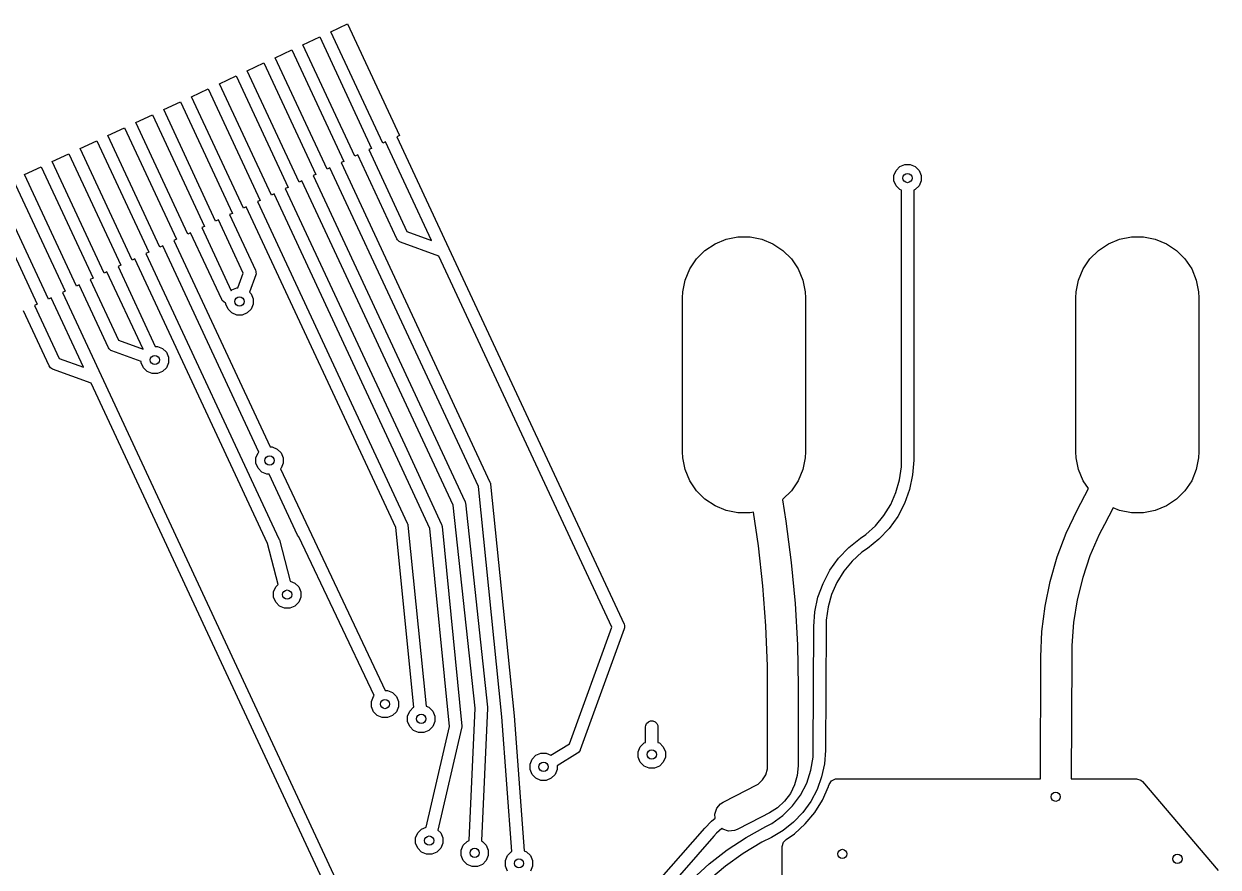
# Model space of a CAD drawing. Extents: x 113.2 to 165.8, y -133 to -81.9.
# Drawn here: x 144.24 to 163.66, y -105.28 to -91.57 of the extents above; entities that cross this region are included whole.
import ezdxf

# ---------------------------------------------------------------- set-up
doc = ezdxf.new("R2010")
doc.units = 0
doc.layers.add('BLACK', color=7, linetype='CONTINUOUS')

msp = doc.modelspace()

# ---------------------------------------------------------------- linework, layer by layer
at = {"layer": 'BLACK', "linetype": 'CONTINUOUS'}
for p, q in [((149.229638, -91.696972), (149.50153, -91.570186)), ((149.50153, -91.570186), (150.346766, -93.382802)), ((148.776484, -91.908281), (149.048376, -91.781495)), ((149.048376, -91.781495), (149.893612, -93.594111)), ((150.074874, -93.509588), (149.229638, -91.696972)), ((148.32333, -92.119591), (148.595222, -91.992805)), ((148.595222, -91.992805), (149.440458, -93.805421)), ((149.62172, -93.720897), (148.776484, -91.908281)), ((147.870176, -92.3309), (148.142068, -92.204114)), ((148.142068, -92.204114), (148.987304, -94.01673)), ((149.168566, -93.932207), (148.32333, -92.119591)), ((147.417023, -92.542208), (147.688915, -92.415422)), ((147.688915, -92.415422), (148.534151, -94.228038)), ((148.715412, -94.143516), (147.870176, -92.3309)), ((146.963868, -92.753518), (147.23576, -92.626732)), ((147.23576, -92.626732), (148.080996, -94.439348)), ((148.262259, -94.354824), (147.417023, -92.542208)), ((146.510714, -92.964827), (146.782606, -92.838041)), ((146.782606, -92.838041), (147.627842, -94.650657)), ((147.809104, -94.566134), (146.963868, -92.753518)), ((147.35595, -94.777443), (146.510714, -92.964827)), ((146.05756, -93.176136), (146.329452, -93.04935)), ((146.902796, -94.988752), (146.05756, -93.176136)), ((146.329452, -93.04935), (147.174688, -94.861966)), ((145.604406, -93.387445), (145.876298, -93.260659)), ((146.449642, -95.200061), (145.604406, -93.387445)), ((145.876298, -93.260659), (146.721534, -95.073275)), ((150.346766, -93.382802), (150.301449, -93.403933)), ((150.301449, -93.403933), (151.150219, -95.224132)), ((145.151253, -93.598754), (145.423145, -93.471968)), ((145.996489, -95.41137), (145.151253, -93.598754)), ((145.423145, -93.471968), (146.268381, -95.284584)), ((149.893612, -93.594111), (149.848299, -93.61524)), ((149.848299, -93.61524), (150.468258, -94.944754)), ((150.120187, -93.488457), (150.074874, -93.509588)), ((150.866931, -95.089858), (150.120187, -93.488457)), ((144.698099, -93.810064), (144.969991, -93.683278)), ((145.543335, -95.62268), (144.698099, -93.810064)), ((144.969991, -93.683278), (145.815227, -95.495894)), ((149.440458, -93.805421), (149.395143, -93.826551)), ((149.667037, -93.699765), (149.62172, -93.720897)), ((150.304502, -95.066818), (149.667037, -93.699765)), ((144.244945, -94.021373), (144.516837, -93.894587)), ((144.516837, -93.894587), (145.362073, -95.707203)), ((149.213881, -93.911075), (149.168566, -93.932207)), ((151.629192, -99.090722), (149.213881, -93.911075)), ((149.395143, -93.826551), (151.8176, -99.021522)), ((158.389323, -94.033008), (158.422919, -93.9519)), ((158.422919, -93.9519), (158.484997, -93.889822)), ((158.484997, -93.889822), (158.566105, -93.856226)), ((158.566105, -93.856226), (158.653895, -93.856226)), ((158.653895, -93.856226), (158.735003, -93.889822)), ((158.735003, -93.889822), (158.797081, -93.9519)), ((158.797081, -93.9519), (158.830677, -94.033008)), ((144.063682, -94.105896), (144.908918, -95.918512)), ((145.090181, -95.833989), (144.244945, -94.021373)), ((148.760728, -94.122384), (148.715412, -94.143516)), ((151.220613, -99.397633), (148.760728, -94.122384)), ((148.987304, -94.01673), (148.94199, -94.03786)), ((148.94199, -94.03786), (151.408863, -99.328095)), ((158.389323, -94.120798), (158.389323, -94.033008)), ((158.422919, -94.201906), (158.389323, -94.120798)), ((158.484997, -94.263984), (158.422919, -94.201906)), ((158.797081, -94.201906), (158.735003, -94.263984)), ((158.830677, -94.120798), (158.797081, -94.201906)), ((158.830677, -94.033008), (158.830677, -94.120798)), ((143.610529, -94.317205), (144.455765, -96.129821)), ((144.637026, -96.045298), (143.79179, -94.232682)), ((148.307576, -94.333692), (148.262259, -94.354824)), ((150.250923, -98.501211), (148.307576, -94.333692)), ((148.534151, -94.228038), (148.488838, -94.249167)), ((148.488838, -94.249167), (150.432194, -98.416705)), ((158.51, -94.27434), (158.484997, -94.263984)), ((158.51, -98.66423), (158.51, -94.27434)), ((158.735003, -94.263984), (158.71, -94.27434)), ((158.71, -94.27434), (158.71, -98.664232)), ((147.854417, -94.545003), (147.809104, -94.566134)), ((150.285082, -99.757573), (147.854417, -94.545003)), ((148.080996, -94.439348), (148.035679, -94.460479)), ((148.035679, -94.460479), (150.473505, -99.688405)), ((147.401267, -94.756311), (147.35595, -94.777443)), ((147.805691, -95.623602), (147.401267, -94.756311)), ((147.627842, -94.650657), (147.582529, -94.671786)), ((147.582529, -94.671786), (148.004459, -95.57662)), ((146.948111, -94.96762), (146.902796, -94.988752)), ((147.454566, -96.053712), (146.948111, -94.96762)), ((147.174688, -94.861966), (147.129373, -94.883096)), ((147.129373, -94.883096), (147.607663, -95.90879)), ((150.468258, -94.944754), (150.866931, -95.089858)), ((146.494955, -95.17893), (146.449642, -95.200061)), ((148.058607, -98.532204), (146.494955, -95.17893)), ((146.721534, -95.073275), (146.676217, -95.094406)), ((146.676217, -95.094406), (148.240538, -98.449116)), ((150.314488, -95.083687), (150.304502, -95.066818)), ((150.328244, -95.096291), (150.314488, -95.083687)), ((150.343256, -95.110048), (150.328244, -95.096291)), ((150.360931, -95.118525), (150.343256, -95.110048)), ((150.986465, -95.346199), (150.360931, -95.118525)), ((155.315607, -95.253893), (155.478603, -95.144982)), ((155.478603, -95.144982), (155.659715, -95.069963)), ((155.659715, -95.069963), (155.851983, -95.031718)), ((155.851983, -95.031718), (156.048017, -95.031718)), ((156.048017, -95.031718), (156.240285, -95.069963)), ((156.240285, -95.069963), (156.421397, -95.144982)), ((156.421397, -95.144982), (156.584393, -95.253893)), ((161.715607, -95.253893), (161.878603, -95.144982)), ((161.878603, -95.144982), (162.059715, -95.069963)), ((162.059715, -95.069963), (162.251983, -95.031718)), ((162.251983, -95.031718), (162.448017, -95.031718)), ((162.448017, -95.031718), (162.640285, -95.069963)), ((162.640285, -95.069963), (162.821397, -95.144982)), ((162.821397, -95.144982), (162.984393, -95.253893)), ((146.268381, -95.284584), (146.223066, -95.305714)), ((146.223066, -95.305714), (148.386182, -99.944534)), ((153.799905, -101.379633), (150.986465, -95.346199)), ((151.150219, -95.224132), (151.150222, -95.224136)), ((151.150222, -95.224136), (153.998673, -101.332649)), ((155.17699, -95.39251), (155.315607, -95.253893)), ((156.584393, -95.253893), (156.72301, -95.39251)), ((161.57699, -95.39251), (161.715607, -95.253893)), ((162.984393, -95.253893), (163.12301, -95.39251)), ((145.815227, -95.495894), (145.769911, -95.517025)), ((145.769911, -95.517025), (146.374889, -96.81441)), ((146.041804, -95.390238), (145.996489, -95.41137)), ((148.201064, -100.02079), (146.041804, -95.390238)), ((154.99306, -95.736618), (155.068079, -95.555506)), ((155.068079, -95.555506), (155.17699, -95.39251)), ((156.72301, -95.39251), (156.831921, -95.555506)), ((156.831921, -95.555506), (156.90694, -95.736618)), ((161.39306, -95.736618), (161.468079, -95.555506)), ((161.468079, -95.555506), (161.57699, -95.39251)), ((163.12301, -95.39251), (163.231921, -95.555506)), ((163.231921, -95.555506), (163.30694, -95.736618)), ((145.362073, -95.707203), (145.316758, -95.728333)), ((145.316758, -95.728333), (145.776123, -96.713444)), ((145.588649, -95.601549), (145.543335, -95.62268)), ((146.174794, -96.858548), (145.588649, -95.601549)), ((147.71844, -95.863324), (147.805691, -95.623602)), ((148.007797, -95.653083), (147.905836, -95.933216)), ((148.004459, -95.57662), (148.010963, -95.595113)), ((148.012665, -95.634094), (148.007797, -95.653083)), ((148.010963, -95.595113), (148.011794, -95.614168)), ((148.011794, -95.614168), (148.012665, -95.634094)), ((154.954815, -95.928886), (154.99306, -95.736618)), ((156.90694, -95.736618), (156.945185, -95.928886)), ((161.354815, -95.928886), (161.39306, -95.736618)), ((163.30694, -95.736618), (163.345185, -95.928886)), ((144.908918, -95.918512), (144.863602, -95.939642)), ((144.863602, -95.939642), (145.492609, -97.288563)), ((145.135497, -95.812857), (145.090181, -95.833989)), ((145.612367, -96.835509), (145.135497, -95.812857)), ((147.607663, -95.90879), (147.619534, -95.89692)), ((147.619534, -95.89692), (147.700642, -95.863324)), ((147.700642, -95.863324), (147.71844, -95.863324)), ((147.905836, -95.933216), (147.931618, -95.958998)), ((154.95, -96.026903), (154.954815, -95.928886)), ((156.945185, -95.928886), (156.95, -96.026903)), ((161.35, -96.026903), (161.354815, -95.928886)), ((163.345185, -95.928886), (163.35, -96.026903)), ((144.455765, -96.129821), (144.410451, -96.150951)), ((144.410451, -96.150951), (144.81065, -97.00918)), ((144.68234, -96.024167), (144.637026, -96.045298)), ((145.20932, -97.154286), (144.68234, -96.024167)), ((147.464552, -96.070582), (147.454566, -96.053712)), ((147.488029, -96.092095), (147.464552, -96.070582)), ((147.493321, -96.096944), (147.488029, -96.092095)), ((147.510997, -96.105421), (147.493321, -96.096944)), ((147.52386, -96.110102), (147.510997, -96.105421)), ((147.52386, -96.127896), (147.52386, -96.110102)), ((147.557456, -96.209004), (147.52386, -96.127896)), ((147.931618, -95.958998), (147.965214, -96.040106)), ((147.965214, -96.127896), (147.931618, -96.209004)), ((147.965214, -96.040106), (147.965214, -96.127896)), ((154.95, -98.526903), (154.95, -96.026903)), ((156.95, -96.026903), (156.95, -98.526903)), ((161.35, -98.526903), (161.35, -96.026903)), ((163.35, -96.026903), (163.35, -98.526903)), ((144.646894, -97.131244), (144.229189, -96.235475)), ((147.619534, -96.271082), (147.557456, -96.209004)), ((147.700642, -96.304678), (147.619534, -96.271082)), ((147.788432, -96.304678), (147.700642, -96.304678)), ((147.86954, -96.271082), (147.788432, -96.304678)), ((147.931618, -96.209004), (147.86954, -96.271082)), ((145.776123, -96.713444), (146.174794, -96.858548)), ((145.622353, -96.852379), (145.612367, -96.835509)), ((145.651121, -96.878739), (145.622353, -96.852379)), ((145.668796, -96.887216), (145.651121, -96.878739)), ((146.146777, -97.061185), (145.668796, -96.887216)), ((146.374889, -96.81441), (146.411349, -96.81441)), ((146.411349, -96.81441), (146.492457, -96.848006)), ((146.492457, -96.848006), (146.554535, -96.910084)), ((146.554535, -96.910084), (146.588131, -96.991192)), ((144.81065, -97.00918), (145.20932, -97.154286)), ((146.146777, -97.078982), (146.146777, -97.061185)), ((146.180373, -97.16009), (146.146777, -97.078982)), ((146.588131, -97.078982), (146.554535, -97.16009)), ((146.588131, -96.991192), (146.588131, -97.078982)), ((144.65688, -97.148113), (144.646894, -97.131244)), ((144.669951, -97.16009), (144.65688, -97.148113)), ((144.685647, -97.174473), (144.669951, -97.16009)), ((144.703322, -97.182951), (144.685647, -97.174473)), ((145.328855, -97.41063), (144.703322, -97.182951)), ((145.492609, -97.288563), (145.492612, -97.288567)), ((145.492612, -97.288567), (149.506854, -105.897123)), ((146.242451, -97.222168), (146.180373, -97.16009)), ((146.323559, -97.255764), (146.242451, -97.222168)), ((146.411349, -97.255764), (146.323559, -97.255764)), ((146.492457, -97.222168), (146.411349, -97.255764)), ((146.554535, -97.16009), (146.492457, -97.222168)), ((149.355294, -106.045341), (145.328855, -97.41063)), ((148.240538, -98.449116), (148.276998, -98.449116)), ((148.276998, -98.449116), (148.358106, -98.482712)), ((148.358106, -98.482712), (148.420184, -98.54479)), ((150.432194, -98.416705), (150.432232, -98.416814)), ((150.432232, -98.416814), (150.43229, -98.416912)), ((150.43229, -98.416912), (151.030727, -99.707945)), ((148.012426, -98.625898), (148.046022, -98.54479)), ((148.012426, -98.713688), (148.012426, -98.625898)), ((148.046022, -98.54479), (148.058607, -98.532204)), ((148.420184, -98.54479), (148.45378, -98.625898)), ((148.45378, -98.625898), (148.45378, -98.713688)), ((150.842142, -99.776671), (150.250923, -98.501211)), ((154.954815, -98.62492), (154.95, -98.526903)), ((154.99306, -98.817188), (154.954815, -98.62492)), ((156.945185, -98.62492), (156.90694, -98.817188)), ((156.95, -98.526903), (156.945185, -98.62492)), ((158.51008, -98.770987), (158.51, -98.66423)), ((158.71, -98.664234), (158.693395, -98.904253)), ((158.71, -98.664232), (158.709999, -98.664233)), ((158.709999, -98.664233), (158.71, -98.664234)), ((161.354815, -98.62492), (161.35, -98.526903)), ((161.39306, -98.817188), (161.354815, -98.62492)), ((163.345185, -98.62492), (163.30694, -98.817188)), ((163.35, -98.526903), (163.345185, -98.62492)), ((148.046022, -98.794796), (148.012426, -98.713688)), ((148.1081, -98.856874), (148.046022, -98.794796)), ((148.189208, -98.89047), (148.1081, -98.856874)), ((148.420184, -98.794796), (148.408531, -98.806448)), ((148.408531, -98.806448), (150.116075, -102.409323)), ((148.45378, -98.713688), (148.420184, -98.794796)), ((155.068079, -98.9983), (154.99306, -98.817188)), ((156.90694, -98.817188), (156.831921, -98.9983)), ((158.480682, -98.982467), (158.51008, -98.770987)), ((161.468079, -98.9983), (161.39306, -98.817188)), ((163.30694, -98.817188), (163.231921, -98.9983)), ((148.225669, -98.89047), (148.189208, -98.89047)), ((148.687657, -99.881193), (148.225669, -98.89047)), ((151.8176, -99.021522), (151.821349, -99.032183)), ((151.821349, -99.032183), (151.822571, -99.034451)), ((151.822571, -99.034451), (151.823144, -99.037285)), ((151.823144, -99.037285), (151.824104, -99.040015)), ((151.824104, -99.040015), (151.824216, -99.042588)), ((151.824216, -99.042588), (151.826456, -99.053666)), ((151.826456, -99.053666), (152.209487, -102.819882)), ((155.17699, -99.161296), (155.068079, -98.9983)), ((156.831921, -98.9983), (156.72301, -99.161296)), ((158.422451, -99.187887), (158.480682, -98.982467)), ((158.693395, -98.904253), (158.643906, -99.139701)), ((161.553238, -99.125749), (161.468079, -98.9983)), ((163.231921, -98.9983), (163.12301, -99.161296)), ((152.010379, -102.838807), (151.629192, -99.090722)), ((155.315607, -99.299913), (155.17699, -99.161296)), ((156.72301, -99.161296), (156.584393, -99.299913)), ((158.336495, -99.383335), (158.422451, -99.187887)), ((158.643906, -99.139701), (158.562475, -99.366094)), ((161.368652, -99.477336), (161.553238, -99.125749)), ((163.12301, -99.161296), (162.984393, -99.299913)), ((151.580087, -102.694522), (151.220613, -99.397633)), ((151.408863, -99.328095), (151.412356, -99.338028)), ((151.412356, -99.338028), (151.413619, -99.340332)), ((151.413619, -99.340332), (151.414287, -99.343517)), ((151.414287, -99.343517), (151.415367, -99.346588)), ((151.415367, -99.346588), (151.415481, -99.349212)), ((151.415481, -99.349212), (151.417643, -99.359518)), ((151.417643, -99.359518), (151.779753, -102.680583)), ((155.478603, -99.408824), (155.315607, -99.299913)), ((155.659715, -99.483843), (155.478603, -99.408824)), ((156.584393, -99.299913), (156.574438, -99.306564)), ((156.574438, -99.306564), (156.632977, -99.658349)), ((158.224451, -99.565088), (158.336495, -99.383335)), ((158.562475, -99.366094), (158.450654, -99.579121)), ((161.953133, -99.439695), (161.811348, -99.709756)), ((162.059715, -99.483843), (161.953133, -99.439695)), ((162.821397, -99.408824), (162.640285, -99.483843)), ((162.984393, -99.299913), (162.821397, -99.408824)), ((155.851983, -99.522088), (155.659715, -99.483843)), ((156.048017, -99.522088), (155.851983, -99.522088)), ((156.105761, -99.510601), (156.048017, -99.522088)), ((156.186188, -100.055383), (156.105761, -99.510601)), ((158.088453, -99.729687), (158.224451, -99.565088)), ((158.450654, -99.579121), (158.31057, -99.774726)), ((161.191234, -99.851116), (161.368651, -99.477335)), ((161.368651, -99.477335), (161.368652, -99.477336)), ((162.251983, -99.522088), (162.059715, -99.483843)), ((162.448017, -99.522088), (162.251983, -99.522088)), ((162.640285, -99.483843), (162.448017, -99.522088)), ((150.580367, -102.680694), (150.285082, -99.757573)), ((150.473505, -99.688405), (150.477277, -99.699133)), ((150.477277, -99.699133), (150.478496, -99.701399)), ((150.478496, -99.701399), (150.479061, -99.704207)), ((150.479061, -99.704207), (150.480008, -99.706898)), ((150.480008, -99.706898), (150.480119, -99.709457)), ((150.480119, -99.709457), (150.482368, -99.720616)), ((150.482368, -99.720616), (150.779715, -102.66416)), ((151.158867, -102.993407), (150.842142, -99.776671)), ((151.030727, -99.707945), (151.034485, -99.718711)), ((151.034485, -99.718711), (151.035695, -99.720974)), ((151.035695, -99.720974), (151.03625, -99.723766)), ((151.03625, -99.723766), (151.037188, -99.726452)), ((151.037188, -99.726452), (151.037293, -99.729013)), ((151.037293, -99.729013), (151.039519, -99.740201)), ((151.039519, -99.740201), (151.359519, -102.990201)), ((156.632977, -99.658349), (156.719086, -100.326079)), ((157.93109, -99.873996), (158.088453, -99.729687)), ((158.31057, -99.774726), (158.144892, -99.949184)), ((161.811348, -99.709756), (161.724477, -99.875227)), ((148.373595, -100.68432), (148.201064, -100.02079)), ((148.386182, -99.944534), (148.389203, -99.953124)), ((148.389203, -99.953124), (148.392333, -99.961631)), ((148.392333, -99.961631), (148.566192, -100.630274)), ((148.697643, -99.898062), (148.687657, -99.881193)), ((148.709879, -99.909274), (148.697643, -99.898062)), ((149.934571, -102.493344), (148.709879, -99.909274)), ((157.654932, -100.08463), (157.843107, -99.934709)), ((157.843107, -99.934709), (157.843202, -99.934599)), ((157.843179, -99.934565), (157.93109, -99.873996)), ((157.843202, -99.934599), (157.843179, -99.934565)), ((158.144892, -99.949184), (157.956936, -100.099044)), ((161.044477, -100.237964), (161.191234, -99.851116)), ((161.724477, -99.875227), (161.577931, -100.219076)), ((156.258052, -100.706478), (156.186188, -100.055383)), ((157.488959, -100.259005), (157.654932, -100.08463)), ((157.86886, -100.159977), (157.711189, -100.304352)), ((157.956814, -100.099231), (157.86886, -100.159977)), ((157.956936, -100.099044), (157.956798, -100.099207)), ((157.956798, -100.099207), (157.956814, -100.099231)), ((161.577931, -100.219076), (161.459536, -100.573606)), ((156.719086, -100.326079), (156.780675, -100.996515)), ((157.348424, -100.454463), (157.488959, -100.259005)), ((157.711189, -100.304352), (157.57477, -100.468955)), ((160.929334, -100.63537), (161.044477, -100.237964)), ((157.235975, -100.667322), (157.348424, -100.454463)), ((157.57477, -100.468955), (157.462173, -100.650686)), ((161.459536, -100.573606), (161.370061, -100.936515)), ((148.299323, -100.806105), (148.332919, -100.724997)), ((148.299323, -100.893895), (148.299323, -100.806105)), ((148.332919, -100.724997), (148.373595, -100.68432)), ((148.566192, -100.630274), (148.645003, -100.662919)), ((148.645003, -100.662919), (148.707081, -100.724997)), ((148.707081, -100.724997), (148.740677, -100.806105)), ((148.740677, -100.806105), (148.740677, -100.893895)), ((156.306015, -101.359769), (156.258052, -100.706478)), ((157.153729, -100.893573), (157.235975, -100.667322)), ((157.462173, -100.650686), (157.37552, -100.846123)), ((160.846551, -101.040753), (160.929334, -100.63537)), ((148.332919, -100.975003), (148.299323, -100.893895)), ((148.394997, -101.037081), (148.332919, -100.975003)), ((148.707081, -100.975003), (148.645003, -101.037081)), ((148.740677, -100.893895), (148.707081, -100.975003)), ((156.780675, -100.996515), (156.817662, -101.668757)), ((157.103237, -101.128955), (157.153729, -100.893573)), ((157.37552, -100.846123), (157.316441, -101.051584)), ((161.370061, -100.936515), (161.310087, -101.305448)), ((148.476105, -101.070677), (148.394997, -101.037081)), ((148.563895, -101.070677), (148.476105, -101.070677)), ((148.645003, -101.037081), (148.563895, -101.070677)), ((157.085448, -101.369033), (157.103237, -101.128955)), ((157.316441, -101.051584), (157.286051, -101.263198)), ((160.796665, -101.451485), (160.846551, -101.040753)), ((153.110143, -103.274741), (153.799905, -101.379633)), ((153.998673, -101.332649), (154.005176, -101.351142)), ((154.006879, -101.390123), (154.002011, -101.409113)), ((154.005176, -101.351142), (154.006879, -101.390123)), ((156.330013, -102.014378), (156.306015, -101.359769)), ((157.074829, -103.38128), (157.085448, -101.369033)), ((157.285446, -101.370089), (157.274827, -103.382338)), ((157.286051, -101.263198), (157.285446, -101.370089)), ((161.310087, -101.305448), (161.280002, -101.678011)), ((154.002011, -101.409113), (153.286153, -103.37592)), ((160.780071, -101.863123), (160.796665, -101.451485)), ((156.817662, -101.668757), (156.829995, -102.341853)), ((161.280002, -101.678011), (161.28, -101.864899)), ((160.771274, -103.846903), (160.780002, -101.863799)), ((160.780002, -101.863799), (160.780071, -101.863123)), ((161.279998, -101.865999), (161.271279, -103.846903)), ((161.28, -101.864899), (161.279931, -101.865289)), ((161.279931, -101.865289), (161.279998, -101.865999)), ((156.329996, -102.341903), (156.330013, -102.014378)), ((156.33, -102.341903), (156.329996, -102.341903)), ((156.33, -103.635569), (156.33, -102.341903)), ((156.829995, -102.341853), (156.83, -102.341903)), ((156.83, -102.341903), (156.83, -103.635569)), ((149.889323, -102.586105), (149.922919, -102.504997)), ((149.922919, -102.504997), (149.934571, -102.493344)), ((150.116075, -102.409323), (150.153895, -102.409323)), ((150.153895, -102.409323), (150.235003, -102.442919)), ((150.235003, -102.442919), (150.297081, -102.504997)), ((150.297081, -102.504997), (150.330677, -102.586105)), ((149.889323, -102.673895), (149.889323, -102.586105)), ((149.922919, -102.755003), (149.889323, -102.673895)), ((149.984997, -102.817081), (149.922919, -102.755003)), ((150.297081, -102.755003), (150.235003, -102.817081)), ((150.330677, -102.673895), (150.297081, -102.755003)), ((150.330677, -102.586105), (150.330677, -102.673895)), ((150.479323, -102.826105), (150.512919, -102.744997)), ((150.512919, -102.744997), (150.574997, -102.682919)), ((150.574997, -102.682919), (150.580367, -102.680694)), ((150.779715, -102.66416), (150.825003, -102.682919)), ((150.825003, -102.682919), (150.887081, -102.744997)), ((150.887081, -102.744997), (150.920677, -102.826105)), ((151.479307, -104.848707), (151.580087, -102.694522)), ((151.780233, -102.696095), (151.679168, -104.85636)), ((151.779753, -102.680583), (151.779834, -102.68834)), ((151.779834, -102.68834), (151.780233, -102.696095)), ((150.066105, -102.850677), (149.984997, -102.817081)), ((150.153895, -102.850677), (150.066105, -102.850677)), ((150.235003, -102.817081), (150.153895, -102.850677)), ((150.479323, -102.913895), (150.479323, -102.826105)), ((150.512919, -102.995003), (150.479323, -102.913895)), ((150.920677, -102.913895), (150.887081, -102.995003)), ((150.920677, -102.826105), (150.920677, -102.913895)), ((152.175305, -105.028649), (152.010379, -102.838807)), ((152.209487, -102.819882), (152.209491, -102.821194)), ((152.209491, -102.821194), (152.209718, -102.82249)), ((152.209718, -102.82249), (152.374944, -105.016326)), ((154.351921, -102.980491), (154.366853, -102.944443)), ((154.366853, -102.944443), (154.394443, -102.916853)), ((154.394443, -102.916853), (154.430491, -102.901921)), ((154.430491, -102.901921), (154.469509, -102.901921)), ((154.469509, -102.901921), (154.505557, -102.916853)), ((154.505557, -102.916853), (154.533147, -102.944443)), ((154.533147, -102.944443), (154.548079, -102.980491)), ((150.574997, -103.057081), (150.512919, -102.995003)), ((150.656105, -103.090677), (150.574997, -103.057081)), ((150.743895, -103.090677), (150.656105, -103.090677)), ((150.825003, -103.057081), (150.743895, -103.090677)), ((150.777829, -104.63275), (151.158867, -102.993407)), ((150.887081, -102.995003), (150.825003, -103.057081)), ((151.357404, -103.022639), (150.972161, -104.680077)), ((151.358754, -103.012324), (151.357404, -103.022639)), ((151.359519, -103.009805), (151.358754, -103.012324)), ((151.359519, -102.990201), (151.359519, -103.000608)), ((151.359519, -103.000608), (151.359949, -103.003202)), ((151.359949, -103.003202), (151.359519, -103.006486)), ((151.359519, -103.006486), (151.359519, -103.009805)), ((154.35, -103), (154.351921, -102.980491)), ((154.35, -103.252562), (154.35, -103)), ((154.548079, -102.980491), (154.55, -103)), ((154.55, -103), (154.55, -103.252562)), ((152.808198, -103.4601), (153.110143, -103.274741)), ((154.229323, -103.406105), (154.262919, -103.324997)), ((154.262919, -103.324997), (154.324997, -103.262919)), ((154.324997, -103.262919), (154.35, -103.252562)), ((154.55, -103.252562), (154.575003, -103.262919)), ((154.575003, -103.262919), (154.637081, -103.324997)), ((154.637081, -103.324997), (154.670677, -103.406105)), ((152.469323, -103.606105), (152.502919, -103.524997)), ((152.502919, -103.524997), (152.564997, -103.462919)), ((152.564997, -103.462919), (152.646105, -103.429323)), ((152.646105, -103.429323), (152.733895, -103.429323)), ((152.733895, -103.429323), (152.808198, -103.4601)), ((153.244501, -103.426941), (152.910677, -103.631869)), ((153.249302, -103.4233), (153.244501, -103.426941)), ((153.251315, -103.422362), (153.249302, -103.4233)), ((153.253078, -103.420437), (153.251315, -103.422362)), ((153.260122, -103.415097), (153.253078, -103.420437)), ((153.268284, -103.403843), (153.260122, -103.415097)), ((153.277676, -103.393595), (153.268284, -103.403843)), ((153.281497, -103.385627), (153.277676, -103.393595)), ((153.283031, -103.383513), (153.281497, -103.385627)), ((153.283548, -103.381351), (153.283031, -103.383513)), ((153.286153, -103.37592), (153.283548, -103.381351)), ((154.229323, -103.493895), (154.229323, -103.406105)), ((154.262919, -103.575003), (154.229323, -103.493895)), ((154.670677, -103.493895), (154.637081, -103.575003)), ((154.670677, -103.406105), (154.670677, -103.493895)), ((157.038796, -103.707368), (157.074249, -103.490937)), ((157.074249, -103.490937), (157.074828, -103.38128)), ((157.074828, -103.38128), (157.074829, -103.38128)), ((157.274824, -103.382366), (157.258645, -103.600561)), ((157.274827, -103.382338), (157.274824, -103.382366)), ((152.469323, -103.693895), (152.469323, -103.606105)), ((152.502919, -103.775003), (152.469323, -103.693895)), ((152.910677, -103.693895), (152.877081, -103.775003)), ((152.910677, -103.631869), (152.910677, -103.693895)), ((154.324997, -103.637081), (154.262919, -103.575003)), ((154.406105, -103.670677), (154.324997, -103.637081)), ((154.493895, -103.670677), (154.406105, -103.670677)), ((154.575003, -103.637081), (154.493895, -103.670677)), ((154.637081, -103.575003), (154.575003, -103.637081)), ((156.303249, -103.780099), (156.329982, -103.684983)), ((156.329982, -103.684983), (156.33, -103.635582)), ((156.33, -103.635577), (156.33, -103.635569)), ((156.33, -103.635582), (156.33, -103.635577)), ((156.829983, -103.63574), (156.815724, -103.791491)), ((156.83, -103.635569), (156.829983, -103.63574)), ((156.969925, -103.915589), (157.038796, -103.707368)), ((157.258645, -103.600561), (157.21272, -103.814508)), ((152.564997, -103.837081), (152.502919, -103.775003)), ((152.646105, -103.870677), (152.564997, -103.837081)), ((152.733895, -103.870677), (152.646105, -103.870677)), ((152.815003, -103.837081), (152.733895, -103.870677)), ((152.877081, -103.775003), (152.815003, -103.837081)), ((156.179395, -103.931686), (156.251773, -103.864431)), ((156.251773, -103.864431), (156.303249, -103.780099)), ((156.815724, -103.791491), (156.773356, -103.942238)), ((156.869332, -104.110475), (156.969925, -103.915589)), ((157.21272, -103.814508), (157.137917, -104.020147)), ((157.333724, -103.938061), (157.371783, -103.878127)), ((157.371783, -103.878127), (157.436203, -103.848285)), ((157.436203, -103.848285), (157.454811, -103.846903)), ((157.454811, -103.846903), (160.771274, -103.846903)), ((161.271279, -103.846903), (162.336123, -103.846903)), ((162.336123, -103.846903), (162.404244, -103.866905)), ((162.404244, -103.866905), (162.432068, -103.89123)), ((162.432068, -103.89123), (163.661843, -105.335896)), ((155.610362, -104.224318), (155.999895, -104.023932)), ((155.999895, -104.023932), (155.999946, -104.023911)), ((155.999946, -104.023911), (155.999991, -104.023883)), ((155.999991, -104.023883), (156.135458, -103.954269)), ((156.135458, -103.954269), (156.135618, -103.954205)), ((156.135618, -103.954205), (156.179395, -103.931686)), ((156.704306, -104.082778), (156.610871, -104.208434)), ((156.773356, -103.942238), (156.704306, -104.082778)), ((156.739493, -104.287226), (156.869332, -104.110475)), ((157.137917, -104.020147), (157.035647, -104.213598)), ((157.22676, -104.190873), (157.324115, -103.971454)), ((157.324115, -103.971454), (157.325749, -103.965772)), ((157.325749, -103.965772), (157.333724, -103.938061)), ((155.506127, -104.32532), (155.569189, -104.250901)), ((155.569189, -104.250901), (155.610362, -104.224318)), ((156.610871, -104.208434), (156.496163, -104.315025)), ((156.583604, -104.441492), (156.739493, -104.287226)), ((157.035647, -104.213598), (156.907838, -104.391213)), ((157.100263, -104.394886), (157.22676, -104.190873)), ((155.420925, -104.534664), (155.482017, -104.486871)), ((155.476345, -104.418206), (155.506127, -104.32532)), ((155.482017, -104.486871), (155.476345, -104.418206)), ((156.228619, -104.46855), (155.839086, -104.668936)), ((156.228621, -104.468548), (156.228619, -104.46855)), ((156.36399, -104.398985), (156.228621, -104.468548)), ((156.363998, -104.399001), (156.36399, -104.398985)), ((156.496163, -104.315025), (156.363998, -104.399001)), ((156.405503, -104.569475), (156.583604, -104.441492)), ((156.907838, -104.391213), (156.7569, -104.549645)), ((156.947008, -104.579645), (157.100263, -104.394886)), ((150.642919, -104.724997), (150.704997, -104.662919)), ((150.704997, -104.662919), (150.777829, -104.63275)), ((150.972161, -104.680077), (151.017081, -104.724997)), ((153.880776, -106.280789), (155.310537, -104.645942)), ((155.310537, -104.645941), (155.310539, -104.645939)), ((155.310537, -104.645942), (155.310537, -104.645941)), ((155.310539, -104.645939), (155.420925, -104.534664)), ((155.58891, -104.652931), (155.5045, -104.727961)), ((155.603417, -104.665224), (155.58891, -104.652931)), ((155.696303, -104.695006), (155.603417, -104.665224)), ((155.793517, -104.686975), (155.696303, -104.695006)), ((155.839086, -104.668936), (155.793517, -104.686975)), ((155.984464, -104.797245), (156.307526, -104.618759)), ((156.307526, -104.618759), (156.307539, -104.618748)), ((156.307539, -104.618748), (156.405503, -104.569475)), ((156.585681, -104.685903), (156.397408, -104.79742)), ((156.7569, -104.549645), (156.585681, -104.685903)), ((156.769886, -104.741666), (156.947008, -104.579645)), ((150.609323, -104.806105), (150.642919, -104.724997)), ((150.609323, -104.893895), (150.609323, -104.806105)), ((151.017081, -104.724997), (151.050677, -104.806105)), ((151.050677, -104.806105), (151.050677, -104.893895)), ((151.382919, -104.924997), (151.444997, -104.862919)), ((151.444997, -104.862919), (151.479307, -104.848707)), ((151.679168, -104.85636), (151.695003, -104.862919)), ((151.695003, -104.862919), (151.757081, -104.924997)), ((155.461085, -104.777605), (154.031328, -106.412447)), ((155.461086, -104.777603), (155.461085, -104.777605)), ((155.5045, -104.727961), (155.461086, -104.777603)), ((155.676168, -105.00021), (155.984464, -104.797245)), ((156.23933, -104.876921), (155.936436, -105.059921)), ((156.397408, -104.797424), (156.23933, -104.876921)), ((156.397408, -104.79742), (156.397406, -104.79742)), ((156.397406, -104.79742), (156.397406, -104.797421)), ((156.397406, -104.797421), (156.397408, -104.797424)), ((156.57, -104.94562), (156.590002, -104.877499)), ((156.590002, -104.877499), (156.624495, -104.841875)), ((156.624495, -104.841875), (156.63843, -104.832269)), ((156.63843, -104.832269), (156.769886, -104.741666)), ((150.642919, -104.975003), (150.609323, -104.893895)), ((150.704997, -105.037081), (150.642919, -104.975003)), ((150.786105, -105.070677), (150.704997, -105.037081)), ((150.873895, -105.070677), (150.786105, -105.070677)), ((150.955003, -105.037081), (150.873895, -105.070677)), ((151.017081, -104.975003), (150.955003, -105.037081)), ((151.050677, -104.893895), (151.017081, -104.975003)), ((151.349323, -105.006105), (151.382919, -104.924997)), ((151.349323, -105.093895), (151.349323, -105.006105)), ((151.757081, -104.924997), (151.790677, -105.006105)), ((151.790677, -105.006105), (151.790677, -105.093895)), ((152.102919, -105.094997), (152.164997, -105.032919)), ((152.164997, -105.032919), (152.175305, -105.028649)), ((152.374944, -105.016326), (152.415003, -105.032919)), ((152.415003, -105.032919), (152.477081, -105.094997)), ((155.384506, -105.226427), (155.676168, -105.00021)), ((155.936436, -105.059921), (155.648615, -105.265815)), ((156.57, -107.370403), (156.57, -104.94562)), ((151.382919, -105.175003), (151.349323, -105.093895)), ((151.444997, -105.237081), (151.382919, -105.175003)), ((151.526105, -105.270677), (151.444997, -105.237081)), ((151.613895, -105.270677), (151.526105, -105.270677)), ((151.695003, -105.237081), (151.613895, -105.270677)), ((151.757081, -105.175003), (151.695003, -105.237081)), ((151.790677, -105.093895), (151.757081, -105.175003)), ((152.069323, -105.176105), (152.102919, -105.094997)), ((152.069323, -105.263895), (152.069323, -105.176105)), ((152.102919, -105.345003), (152.069323, -105.263895)), ((152.477081, -105.094997), (152.510677, -105.176105)), ((152.510677, -105.263895), (152.477081, -105.345003)), ((152.510677, -105.176105), (152.510677, -105.263895)), ((155.111227, -105.474539), (155.384506, -105.226427)), ((155.648615, -105.265815), (155.377592, -105.493368))]:
    msp.add_line(p, q, dxfattribs=at)
at = {"layer": 'BLACK'}
for centre in [(158.61, -94.076903), (147.744537, -96.084001), (146.367454, -97.035087), (148.233103, -98.669793), (148.52, -100.85), (150.11, -102.63), (150.7, -102.87), (154.45, -103.45), (152.69, -103.65), (161.02, -104.136903), (150.83, -104.85), (151.57, -105.05), (157.55, -105.066903), (163, -105.146903), (152.29, -105.22)]:
    msp.add_circle(centre, 0.075, dxfattribs=at)

doc.saveas('drawing.dxf')
